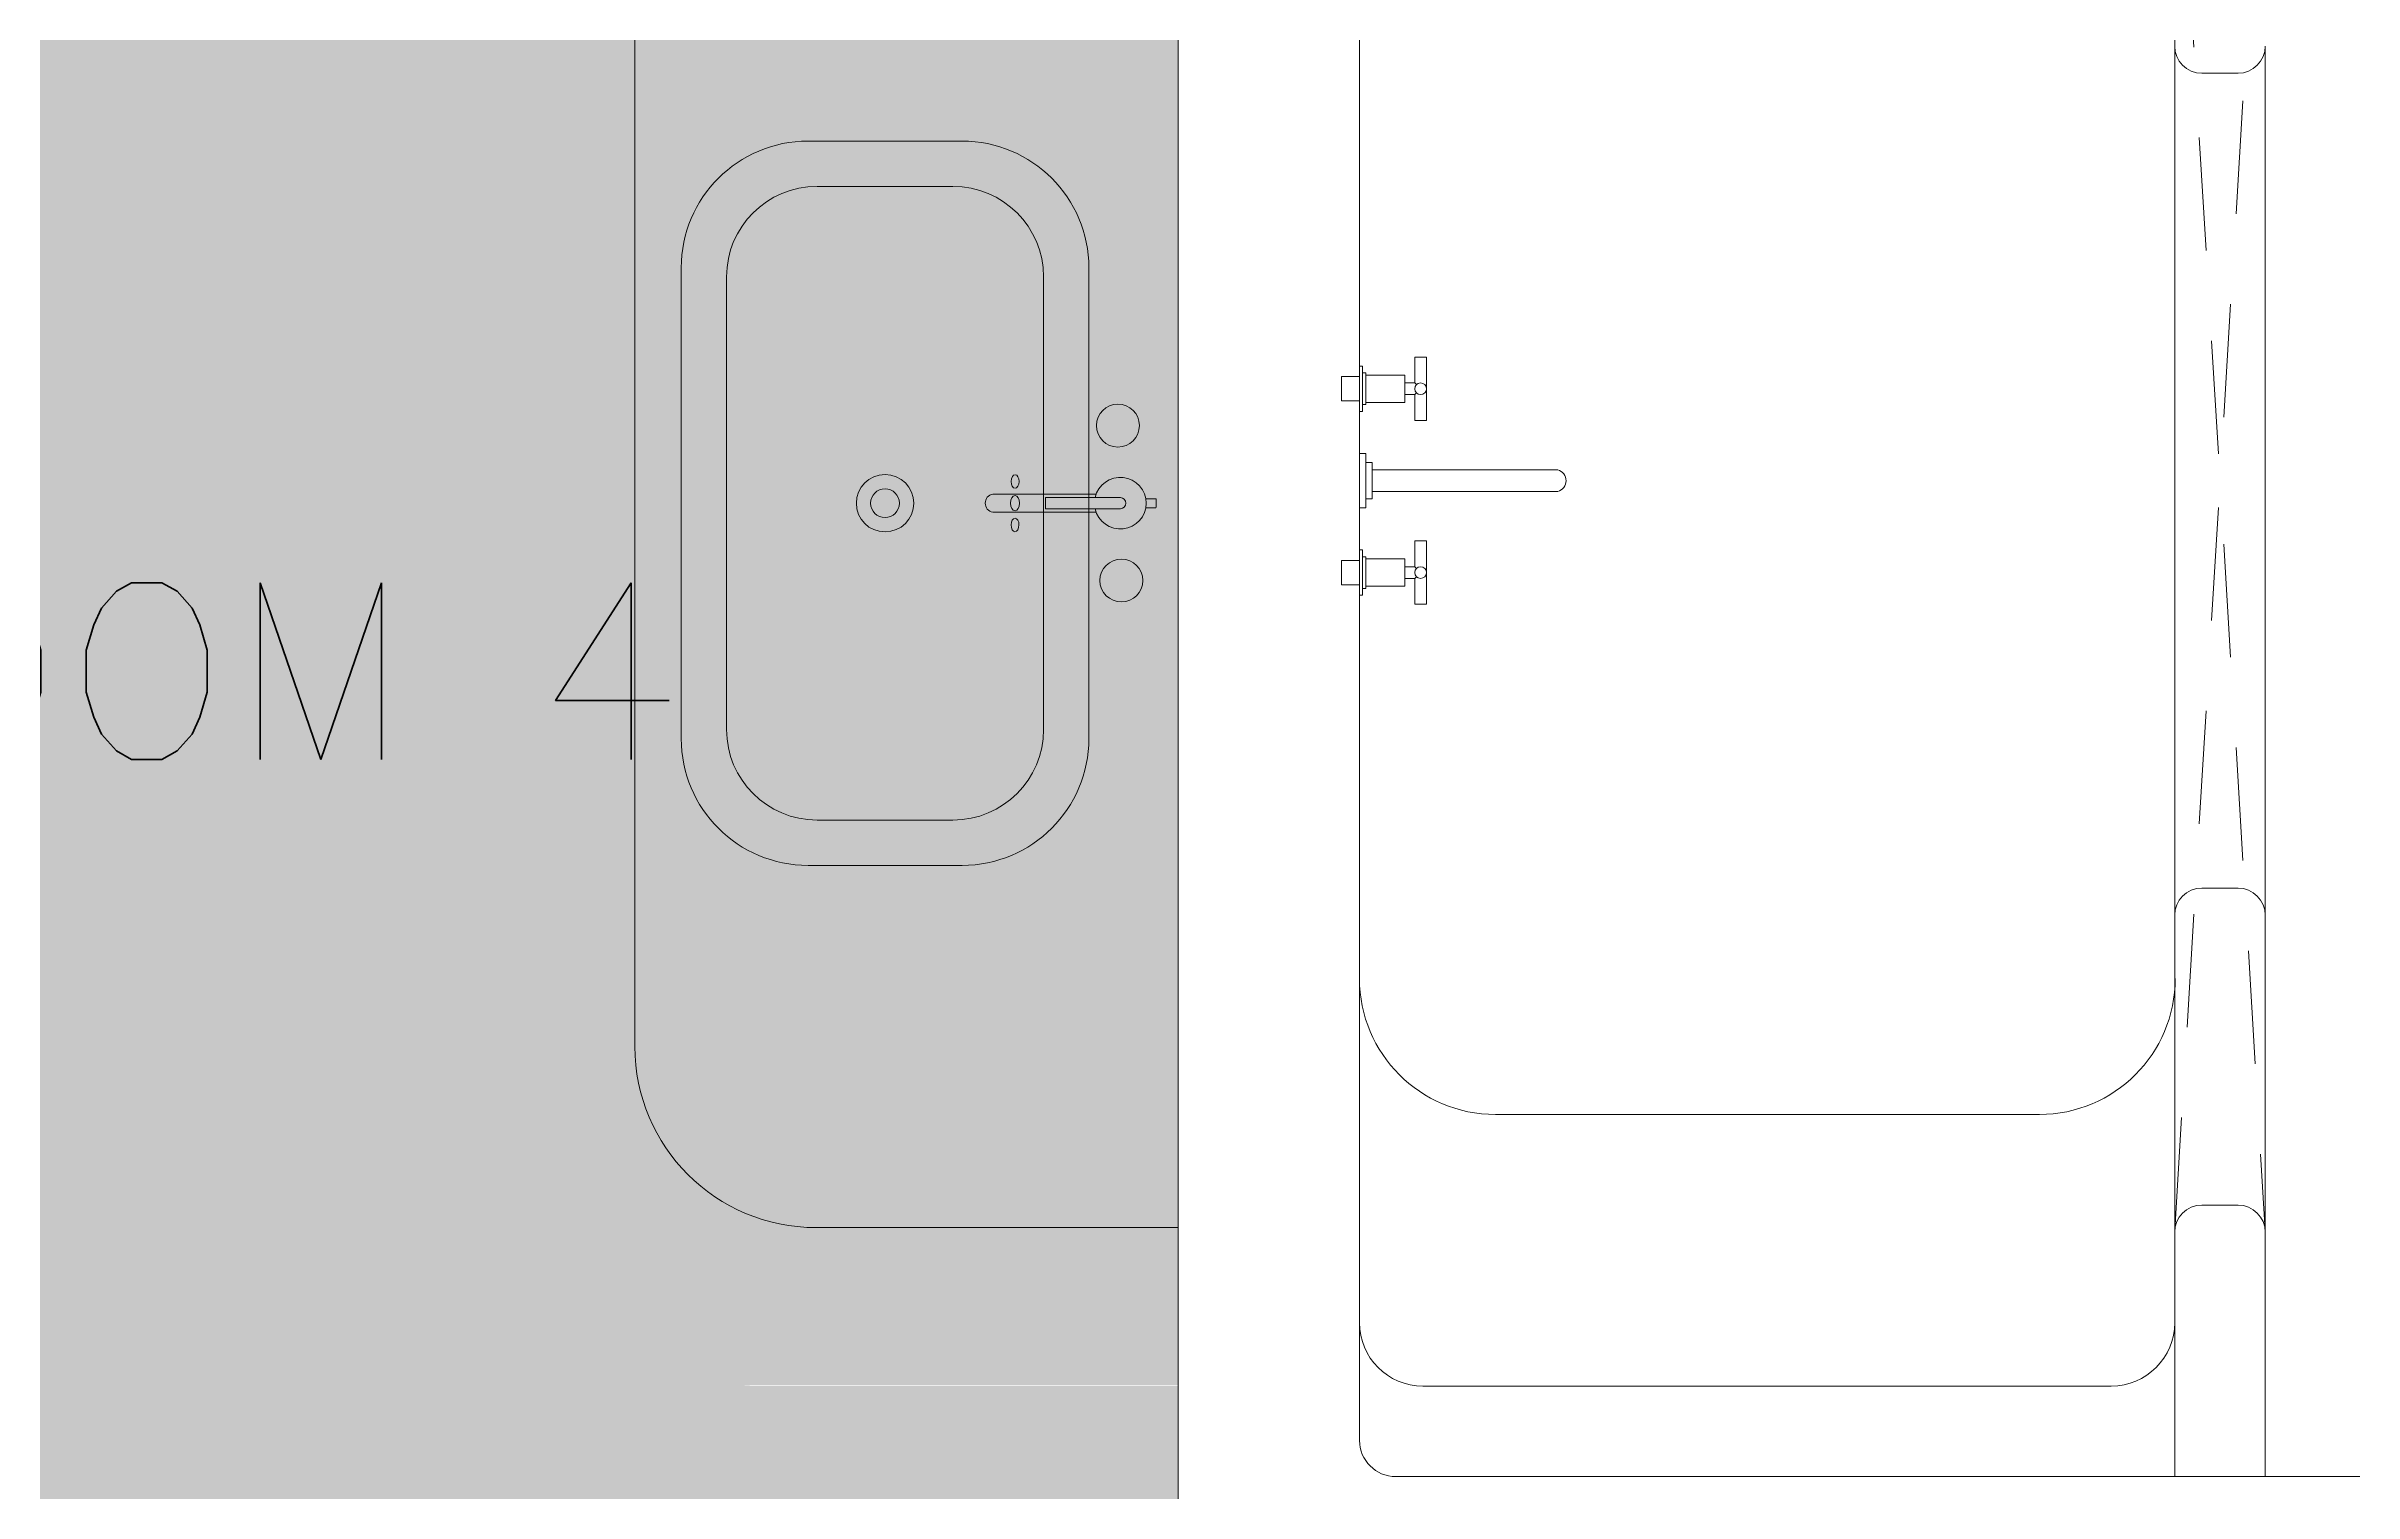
# Model space of a CAD drawing. Header units: metres. Extents: x 113 to 2416, y -346 to 476.
# Drawn here: x 213.812 to 216.36, y -149.647 to -148.049 of the extents above; entities that cross this region are included whole.
import ezdxf

# ---------------------------------------------------------------- set-up
doc = ezdxf.new("R2010")
doc.units = ezdxf.units.M
for name, pattern in [('0', [0]), ('DASHED', [0.75, 0.5, -0.25]), ('HIDDEN2', [0.1875, 0.125, -0.0625])]:
    doc.linetypes.add(name, pattern=pattern)
doc.layers.get('0').update_dxf_attribs({"color": 250, "linetype": '0', "lineweight": 20})
for name, color, linetype, lineweight in [('A-WALL', 250, 'Continuous', 20), ('baños', 140, 'Continuous', 0), ('muros bajitos', 252, 'Continuous', 5), ('PROYECCION', 9, 'DASHED', 0), ('SE-3', 253, 'Continuous', 5), ('textos', 7, 'Continuous', 0)]:
    doc.layers.add(name, color=color, linetype=linetype, lineweight=lineweight)
doc.styles.get("Standard").update_dxf_attribs({"font": 'arial.ttf', "height": 0.1875})

# ---------------------------------------------------------------- blocks, each defined once
blk = doc.blocks.new('A$Ccb23abde')
at = {"layer": 'baños'}
for p, q in [((0.0485, 0.2482), (0.0215, 0.2482)), ((0.0215, 0.2482), (0.0215, 0.2282)), ((0.0485, 0.2282), (0.0485, 0.2482)), ((0.2515, 0.2482), (0.2245, 0.2482)), ((0.2245, 0.2482), (0.2245, 0.2282)), ((0.2515, 0.2282), (0.2515, 0.2482)), ((0.06, 0.2282), (0.01, 0.2282)), ((0.01, 0.2282), (0.01, 0.2247)), ((0.01, 0.2247), (0.0175, 0.2247)), ((0.0175, 0.2247), (0.0175, 0.2212)), ((0.0525, 0.2247), (0.0175, 0.2247)), ((0.0175, 0.2212), (0.02, 0.2212)), ((0.02, 0.2212), (0.02, 0.1782)), ((0.02, 0.2212), (0.05, 0.2212)), ((0.0215, 0.2282), (0.0485, 0.2282)), ((0.05, 0.1782), (0.05, 0.2212)), ((0.05, 0.2212), (0.0525, 0.2212)), ((0.0525, 0.2212), (0.0525, 0.2247)), ((0.0525, 0.2247), (0.06, 0.2247)), ((0.06, 0.2247), (0.06, 0.2282)), ((0.1665, 0.2282), (0.1065, 0.2282)), ((0.1065, 0.2282), (0.1065, 0.2212)), ((0.1065, 0.2212), (0.1665, 0.2212)), ((0.1565, 0.2212), (0.1165, 0.2212)), ((0.1165, 0.2212), (0.1165, 0.2142)), ((0.1165, 0.2142), (0.1565, 0.2142)), ((0.1485, 0.2142), (0.1245, 0.2142)), ((0.1245, 0.2142), (0.1245, 0.0091)), ((0.1485, 0.0091), (0.1485, 0.2142)), ((0.1565, 0.2142), (0.1565, 0.2212)), ((0.1665, 0.2212), (0.1665, 0.2282)), ((0.213, 0.2282), (0.263, 0.2282)), ((0.213, 0.2247), (0.213, 0.2282)), ((0.2205, 0.2247), (0.213, 0.2247)), ((0.2205, 0.2212), (0.2205, 0.2247)), ((0.2205, 0.2247), (0.2555, 0.2247)), ((0.223, 0.2212), (0.2205, 0.2212)), ((0.223, 0.1782), (0.223, 0.2212)), ((0.253, 0.2212), (0.223, 0.2212)), ((0.2245, 0.2282), (0.2515, 0.2282)), ((0.253, 0.2212), (0.253, 0.1782)), ((0.2555, 0.2212), (0.253, 0.2212)), ((0.2555, 0.2247), (0.2555, 0.2212)), ((0.263, 0.2247), (0.2555, 0.2247)), ((0.263, 0.2282), (0.263, 0.2247)), ((0.0285, 0.1672), (0, 0.1672)), ((0, 0.1672), (0, 0.1542)), ((0, 0.1542), (0.07, 0.1542)), ((0.02, 0.1782), (0.0285, 0.1782)), ((0.0285, 0.1782), (0.0285, 0.1672)), ((0.0285, 0.1782), (0.0415, 0.1782)), ((0.0285, 0.1672), (0.0304, 0.1653)), ((0.0415, 0.1672), (0.0396, 0.1653)), ((0.0415, 0.1672), (0.0415, 0.1782)), ((0.0415, 0.1782), (0.05, 0.1782)), ((0.07, 0.1672), (0.0415, 0.1672)), ((0.07, 0.1542), (0.07, 0.1672)), ((0.203, 0.1672), (0.2315, 0.1672)), ((0.203, 0.1542), (0.203, 0.1672)), ((0.273, 0.1542), (0.203, 0.1542)), ((0.2315, 0.1782), (0.223, 0.1782)), ((0.2315, 0.1672), (0.2315, 0.1782)), ((0.2445, 0.1782), (0.2315, 0.1782)), ((0.2315, 0.1672), (0.2334, 0.1653)), ((0.2445, 0.1672), (0.2426, 0.1653)), ((0.2445, 0.1782), (0.2445, 0.1672)), ((0.253, 0.1782), (0.2445, 0.1782)), ((0.2445, 0.1672), (0.273, 0.1672)), ((0.273, 0.1672), (0.273, 0.1542))]:
    blk.add_line(p, q, dxfattribs=at)
for centre, major_axis, start_param, end_param in [((0.035, 0.1607), (0.0046, 0.0046), 5.497787, 11.780972), ((0.238, 0.1607), (-0.0046, 0.0046), 3.926991, 10.210176), ((0.1365, 0.0125), (-0.00881, 0.00881), 1.057396, 3.654969)]:
    blk.add_ellipse(centre, major_axis=major_axis, ratio=1, start_param=start_param, end_param=end_param, dxfattribs=at)
blk = doc.blocks.new('A$C160d384d')
at = {"layer": 'baños'}
for p, q in [((0.2143, 0.8), (0.3843, 0.8)), ((0.2243, 0.75), (0.3743, 0.75)), ((0.0743, 0.14), (0.0743, 0.66)), ((0.1243, 0.15), (0.1243, 0.65)), ((0.4743, 0.65), (0.4743, 0.15)), ((0.5243, 0.66), (0.5243, 0.14)), ((0.3743, 0.05), (0.2243, 0.05)), ((0.3843, 0), (0.2143, 0))]:
    blk.add_line(p, q, dxfattribs=at)
at = {"layer": 'baños', "linetype": 'Continuous'}
for p, q in [((0.0661, 0.4101, 0), (0.1804, 0.4101, 0)), ((0.0005, 0.405, 0), (0, 0.4043, 0)), ((0, 0.4043, 0), (0, 0.3957, 0)), ((0, 0.3957, 0), (0.0005, 0.395, 0)), ((0.0114, 0.405, 0), (0.0005, 0.405, 0)), ((0.0005, 0.395, 0), (0.0114, 0.395, 0)), ((0.0395, 0.4062, 0), (0.0395, 0.4062, 0)), ((0.0395, 0.4062, 0), (0.1223, 0.4062, 0.0004)), ((0.0395, 0.3939, 0), (0.0395, 0.3939, 0)), ((0.1804, 0.39, 0), (0.0661, 0.39, 0)), ((0.1223, 0.4062, 0.0004), (0.1223, 0.3939, 0.0004))]:
    blk.add_line(p, q, dxfattribs=at)
at = {"layer": 'baños', "linetype": 'Continuous', "extrusion": (1.31781e-06, -1, -8.43443e-26)}
for p, q in [((0.1223, 0.3939, 0.0004), (0.0395, 0.3939, 0)), ((0.0395, 0.3939, 0), (0.1223, 0.3939, 0.0004))]:
    blk.add_line(p, q, dxfattribs=at)
at = {"layer": 'baños', "linetype": 'Continuous'}
for centre, radius in [((0.0422, 0.4857), 0.0237), ((0.2993, 0.4), 0.0317), ((0.2993, 0.4), 0.0159), ((0.0384, 0.3146), 0.0237)]:
    blk.add_circle(centre, radius, dxfattribs=at)
at = {"layer": 'baños'}
for centre, radius, start, end in [((0.2143, 0.66), 0.14, 90, 180), ((0.3843, 0.66), 0.14, 0, 90), ((0.2243, 0.65), 0.1, 90, 180), ((0.3743, 0.65), 0.1, 0, 90), ((0.2143, 0.14), 0.14, 180, 270), ((0.2243, 0.15), 0.1, 180, 270), ((0.3743, 0.15), 0.1, 270, 360), ((0.3843, 0.14), 0.14, 270, 0)]:
    blk.add_arc(centre, radius, start, end, dxfattribs=at)
at = {"layer": 'baños', "linetype": 'Continuous'}
for centre, radius, start, end in [((0.0395, 0.4), 0.0285, 12.564, 347.4316), ((0.1786, 0.4001, 0), 0.0101, 359.5645, 79.3894), ((0.0398, 0.3997, 0), 0.00653, 92.8714, 177.1287), ((0.0398, 0.4004, 0), 0.00653, 182.8714, 267.1287), ((0.1786, 0.4, 0), 0.0101, 280.6108, 0.4357)]:
    blk.add_arc(centre, radius, start, end, dxfattribs=at)
at = {"layer": 'baños', "linetype": 'Continuous', "extrusion": (3.61622e-27, 8.43443e-26, -1)}
for centre, major_axis, ratio in [((0.1558, 0.4), (0, -0.0085), 0.599546), ((0.1557, 0.424), (0.00005, -0.0075), 0.581577), ((0.1558, 0.376), (0.00005, -0.0075), 0.581577)]:
    blk.add_ellipse(centre, major_axis=major_axis, ratio=ratio, dxfattribs=at)
at = {"layer": 'baños', "linetype": 'Continuous', "flags": 8}
for tag, p in [('TRADENAME', (0.1887, 0.4, 0)), ('MODELNUMBER', (0.1887, 0.4, 0)), ('MATERIAL', (0.1888, 0.4, 0)), ('PRODUCT', (0.1888, 0.4, 0))]:
    blk.add_attdef(tag, p, '', height=0.0000254, rotation=270.0001, dxfattribs=at)
at = {"layer": 'baños', "linetype": 'Continuous'}
for tag, p in [('MATERIAL', (0.299, 0.3999)), ('PRODUCT', (0.299, 0.3999)), ('TRADENAME', (0.2991, 0.3999)), ('MODELNUMBER', (0.2991, 0.3999))]:
    blk.add_attdef(tag, p, '', height=0.0000254, rotation=90.0001, dxfattribs=at)
blk = doc.blocks.new('PL BASE 2N NASAS 09')
at = {"layer": 'A-WALL'}
for p, q in [((165.0975, -5.4517), (165.0975, -7.5817)), ((165.2975, -5.4517), (165.2975, -7.5717)), ((165.0975, -7.5817), (165.0975, -8.9217)), ((166.7075, -7.6117), (165.3375, -7.6117))]:
    blk.add_line(p, q, dxfattribs=at)
blk.add_arc((165.3375, -7.5717), 0.04, 180, 270, dxfattribs=at)
at = {"layer": 'baños'}
for p, q in [((164.4975, -5.9367, 0), (164.4975, -7.1367, 0)), ((165.4475, -7.2117), (166.0481, -7.2117)), ((164.6975, -7.3367, 0), (165.0975, -7.3367, 0))]:
    blk.add_line(p, q, dxfattribs=at)
for centre, radius, start, end in [((165.4475, -7.0617), 0.15, 180, 270), ((166.0481, -7.0617), 0.15, 270, 0), ((164.6975, -7.1367, 0), 0.2, 180, 270)]:
    blk.add_arc(centre, radius, start, end, dxfattribs=at)
at = {"layer": 'muros bajitos'}
for p, q in [((166.1975, -5.4517), (166.1975, -6.0318)), ((166.1975, -6.0318), (166.1975, -6.9917)), ((166.2975, -6.0317), (166.2975, -6.9917)), ((166.2275, -6.0617), (166.2675, -6.0617)), ((166.2275, -6.9617), (166.2675, -6.9617)), ((166.1975, -7.6117), (166.1975, -6.9917)), ((166.2975, -7.6117), (166.2975, -6.9917)), ((166.2275, -7.3118), (166.2675, -7.3118)), ((165.3675, -7.5117), (166.1275, -7.5117))]:
    blk.add_line(p, q, dxfattribs=at)
for centre, radius, start, end in [((166.2275, -6.0317), 0.03, 180, 270), ((166.2675, -6.0317), 0.03, 270, 0), ((166.2275, -6.9917), 0.03, 90, 180), ((166.2675, -6.9917), 0.03, 0, 90), ((166.2275, -7.3418), 0.03, 90, 180), ((166.2675, -7.3418), 0.03, 0, 90), ((165.3675, -7.4417), 0.07, 180, 270), ((166.1275, -7.4417), 0.07, 270, 0)]:
    blk.add_arc(centre, radius, start, end, dxfattribs=at)
at = {"layer": 'PROYECCION', "linetype": 'HIDDEN2'}
for p, q in [((166.1976, -5.6836), (166.2975, -7.34)), ((166.1976, -7.34), (166.2975, -5.6836))]:
    blk.add_line(p, q, dxfattribs=at)
at = {"color": 1}
ref = blk.add_blockref('A$C160d384d', (165.073, -6.9366), dxfattribs=dict(at, xscale=-1))
ref.add_attrib('MATERIAL', 'VITREOUS CHINA', (164.774, -6.5364), dxfattribs={"layer": 'baños', "linetype": 'Continuous', "height": 0.0000254, "rotation": 269.9999})
ref.add_attrib('PRODUCT', 'BATHROOM SINK', (164.7739, -6.5364), dxfattribs={"layer": 'baños', "linetype": 'Continuous', "height": 0.0000254, "rotation": 269.9999})
ref.add_attrib('TRADENAME', 'VOX', (164.7739, -6.5367), dxfattribs={"layer": 'baños', "linetype": 'Continuous', "height": 0.0000254, "rotation": 269.9999})
ref.add_attrib('MODELNUMBER', 'K-5373', (164.7738, -6.5366), dxfattribs={"layer": 'baños', "linetype": 'Continuous', "height": 0.0000254, "rotation": 269.9999})
ref.add_attrib('MATERIAL', 'BRASS', (164.8842, -6.5367, 0), dxfattribs={"layer": 'baños', "linetype": 'Continuous', "height": 0.0000254, "rotation": 89.9999})
ref.add_attrib('PRODUCT', 'FAUCETS', (164.8842, -6.5367, 0), dxfattribs={"layer": 'baños', "linetype": 'Continuous', "height": 0.0000254, "rotation": 89.9999})
ref.add_attrib('TRADENAME', 'PURIST', (164.8842, -6.5367, 0), dxfattribs={"layer": 'baños', "linetype": 'Continuous', "height": 0.0000254, "rotation": 89.9999})
ref.add_attrib('MODELNUMBER', 'K-14404-4A', (164.8843, -6.5367, 0), dxfattribs={"layer": 'baños', "linetype": 'Continuous', "height": 0.0000254, "rotation": 89.9999})
at = {"layer": 'baños', "rotation": 90}
blk.add_blockref('A$Ccb23abde', (165.5257, -6.6482), dxfattribs=at)
at = {"layer": 'baños', "linetype": 'Continuous', "flags": 8}
for tag, p in [('MODELNUMBER', (167.1329, -5.6306, 0)), ('MODELNUMBER', (168.3076, -5.6306, 0)), ('TRADENAME', (167.1329, -5.6307, 0)), ('PRODUCT', (167.1329, -5.6307, 0)), ('MATERIAL', (167.1329, -5.6307, 0)), ('TRADENAME', (168.3076, -5.6307, 0)), ('PRODUCT', (168.3076, -5.6307, 0)), ('MATERIAL', (168.3076, -5.6307, 0))]:
    blk.add_attdef(tag, p, '', height=0.0000254, rotation=180.0001, dxfattribs=at)
at = {"layer": 'baños', "linetype": 'Continuous'}
for tag, p, rotation in [('MODELNUMBER', (169.2428, -19.7065), 180.0001), ('TRADENAME', (169.2428, -19.7064), 180.0001), ('MATERIAL', (169.243, -19.7063), 180.0001), ('PRODUCT', (169.243, -19.7064), 180.0001), ('MODELNUMBER', (169.9524, -19.7065), 179.9999), ('MATERIAL', (169.9524, -19.7063), 179.9999), ('TRADENAME', (169.9524, -19.7064), 179.9999), ('PRODUCT', (169.9524, -19.7064), 179.9999)]:
    blk.add_attdef(tag, p, '', height=0.0000254, rotation=rotation, dxfattribs=at)
at = {"layer": 'textos', "insert": (162.7301, -6.8195), "char_height": 0.195, "width": 3.404877, "attachment_point": 7}
blk.add_mtext('{\\Fromans|c0; BATHROOM 4}', dxfattribs=at)
blk = doc.blocks.new('PL MUEBLES 2N NASAS 09')
blk.add_blockref('PL BASE 2N NASAS 09', (49.9143, 62.717))

msp = doc.modelspace()

# ---------------------------------------------------------------- hatches: boundary and pattern name
at = {"layer": 'SE-3', "true_color": 0xffc78f, "transparency": 33554483}
h = msp.add_hatch(color=31, dxfattribs=at)
h.dxf.hatch_style = 1
edge = h.paths.add_edge_path()
edge.add_arc((212.9018, -147.4687), 0.04, 90, 180, ccw=False)
edge.add_line((212.9018, -147.4287), (213.1218, -147.4287))
edge.add_line((213.1218, -147.4287), (213.1209, -147.4287))
edge.add_line((213.1209, -147.4287), (213.1192, -147.4287))
edge.add_line((213.1192, -147.4287), (213.7971, -147.4289))
edge.add_line((213.7971, -147.4289), (213.7989, -147.4287))
edge.add_line((213.7989, -147.4287), (213.8018, -147.4287))
edge.add_line((213.8018, -147.4287), (214.1219, -147.4287))
edge.add_line((214.1219, -147.4287), (214.1228, -147.4287))
edge.add_line((214.1228, -147.4287), (214.1242, -147.4287))
edge.add_line((214.1242, -147.4287), (214.7971, -147.4289))
edge.add_line((214.7971, -147.4289), (214.8006, -147.4287))
edge.add_line((214.8006, -147.4287), (214.8018, -147.4287))
edge.add_line((214.8018, -147.4287), (215.0218, -147.4287))
edge.add_arc((215.0218, -147.4687), 0.04, 0, 90, ccw=False)
edge.add_line((215.0618, -147.4687), (215.0618, -149.3587))
edge.add_line((215.0618, -149.3587), (215.0618, -149.5281))
edge.add_line((215.0618, -149.5281), (214.5829, -149.5281))
edge.add_line((214.5829, -149.5281), (214.5918, -149.5287))
edge.add_line((214.5918, -149.5287), (215.0618, -149.5287))
edge.add_line((215.0618, -149.5287), (215.0618, -149.5987))
edge.add_line((215.0618, -149.5987), (215.0618, -150.9087))
edge.add_arc((214.9918, -150.9087), 0.07, -90, 0, ccw=False)
edge.add_line((214.9918, -150.9787), (213.9318, -150.9787))
edge.add_arc((213.9318, -150.9087), 0.07, 180, 270, ccw=False)
edge.add_line((213.8618, -150.9087), (213.8618, -149.7238))
edge.add_arc((213.8297, -149.7127), 0.034, 340.9452, 446.4109)
edge.add_line((213.8318, -149.6787), (213.7918, -149.6787))
edge.add_arc((213.7918, -149.7087), 0.03, 89.9997, 180)
edge.add_line((213.7618, -149.7087), (213.7618, -150.9087))
edge.add_arc((213.6918, -150.9087), 0.07, -90, 0, ccw=False)
edge.add_line((213.6918, -150.9787), (212.9318, -150.9787))
edge.add_arc((212.9318, -150.9087), 0.07, 180, 270, ccw=False)
edge.add_line((212.8618, -150.9087), (212.8618, -149.8187))
edge.add_arc((212.9018, -149.8187), 0.04, 92.0312, 179.8907, ccw=False)
edge.add_line((212.9004, -149.7788), (212.9332, -149.7787))
edge.add_arc((212.9318, -149.7487), 0.03, 272.6025, 353.2559)
edge.add_line((212.9616, -149.7523), (212.9618, -149.7085))
edge.add_arc((212.9318, -149.7087), 0.03, 0.4187, 89.9992)
edge.add_line((212.9318, -149.6787), (212.9018, -149.6787))
edge.add_arc((212.9018, -149.6387), 0.04, 180, 270, ccw=False)
edge.add_line((212.8618, -149.6387), (212.8618, -148.5187))
edge.add_arc((212.8218, -148.5187), 0.04, 0, 90)
edge.add_line((212.8218, -148.4787), (212.7518, -148.4787))
edge.add_arc((212.7518, -148.5187), 0.04, 90, 180)
edge.add_line((212.7118, -148.5187), (212.7118, -147.5387))
edge.add_arc((212.7518, -147.5387), 0.04, 180, 270)
edge.add_line((212.7518, -147.5787), (212.8253, -147.5786))
edge.add_arc((212.8218, -147.5387), 0.04, 275.0241, 360)
edge.add_line((212.8618, -147.5387), (212.8618, -147.4687))

# ---------------------------------------------------------------- block references
msp.add_blockref('PL MUEBLES 2N NASAS 09', (0.05, -204.734))

doc.saveas('drawing.dxf')
